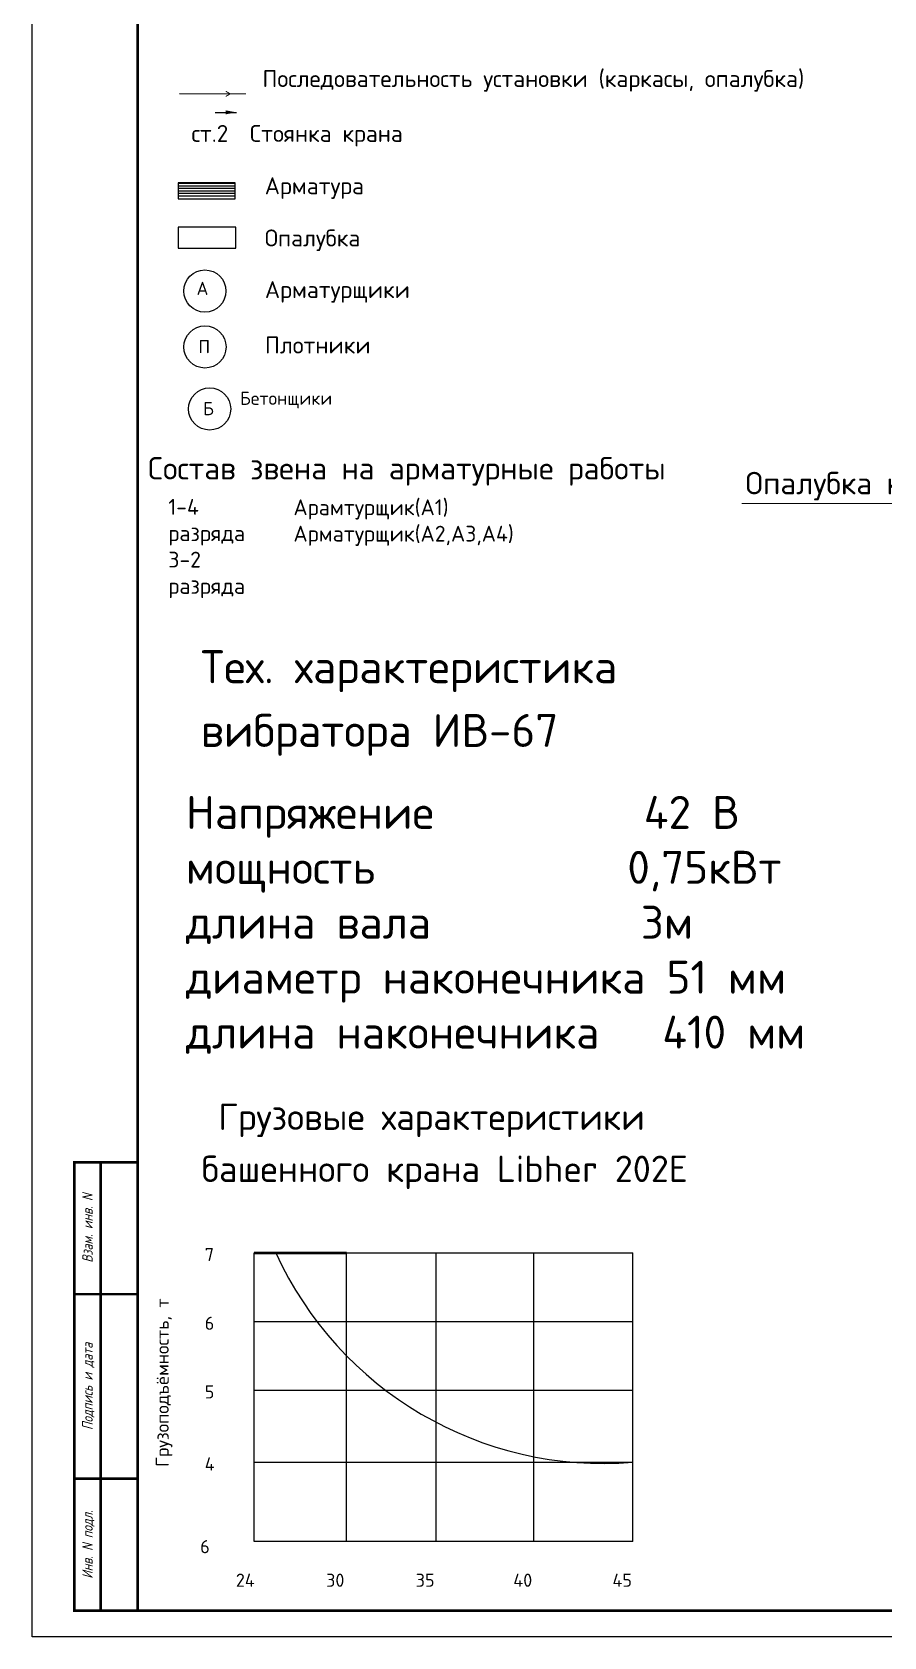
# Model space of a CAD drawing. Header units: millimetres. Extents: x 5763 to 12018931, y 39842 to 3600577.
# Drawn here: x 411615 to 443929, y 195400 to 256270 of the extents above; entities that cross this region are included whole.
import ezdxf
from ezdxf.enums import TextEntityAlignment as Align

# ---------------------------------------------------------------- set-up
doc = ezdxf.new("R2010")
doc.units = ezdxf.units.MM
doc.linetypes.add('DASHED', pattern=[0.75, 0.5, -0.25])
for name, color, linetype, lineweight in [('Все названия', 7, 'Continuous', 30), ('невидимые', 7, 'DASHED', 18), ('разм', 5, 'Continuous', 15)]:
    doc.layers.add(name, color=color, linetype=linetype, lineweight=lineweight)
doc.layers.add('доп_16', color=20, linetype='Continuous')
doc.layers.add('Размеры', color=7, linetype='Continuous')
doc.styles.add('ISOCPEUR', font='isocpeur.ttf')
doc.styles.add('ГОСТ-Н', font='gost.shx', dxfattribs={"oblique": 15})

msp = doc.modelspace()

# ---------------------------------------------------------------- linework, layer by layer
at = {"color": 0, "lineweight": 13}
msp.add_line((449623.3455, 238391.55804), (438543.38452, 238391.55804), dxfattribs=at)
at = {"lineweight": 50}
msp.add_line((420040.22636, 209968.08487), (423543.83148, 209968.08487), dxfattribs=at)
at = {"color": 0}
msp.add_lwpolyline([(411614.6773, 195399.82394), (411614.6773, 314199.82394), (579814.6773, 314199.82394), (579814.6773, 195399.82394)], close=True, dxfattribs=at)
at = {"color": 0, "lineweight": 40, "const_width": 100}
msp.add_lwpolyline([(415614.6773, 196399.82394), (415614.6773, 313199.82394), (578814.6773, 313199.82394), (578814.6773, 196399.82394)], close=True, dxfattribs=at)
at = {"color": 0, "const_width": 100}
for points in [[(415614.6773, 196399.82394), (413214.6773, 196399.82394), (413214.6773, 213399.82394), (415614.6773, 213399.82394)], [(414214.6773, 196399.82394), (414214.6773, 213399.82394)], [(413214.6773, 208399.82394), (415614.6773, 208399.82394)], [(413214.6773, 201399.82394), (415614.6773, 201399.82394)]]:
    msp.add_lwpolyline(points, dxfattribs=at)
msp.add_arc((433284.12953, 215631.77822), 13653.16979, 204.5083756695, 274.710913615)
at = {"layer": 'доп_16', "color": 7, "ltscale": 100}
for p, q in [((420040.22636, 209968.08487), (434405.44177, 209968.08487)), ((420040.22636, 199020.78218), (420040.22636, 209968.08487)), ((423543.83148, 199020.78218), (423543.83148, 209968.08487)), ((426941.5075, 199020.78218), (426941.5075, 209968.08487)), ((430644.17863, 199020.78218), (430644.17863, 209968.08487)), ((434405.44177, 199020.78218), (434405.44177, 209968.08487)), ((420040.22636, 207364.11527), (434405.44177, 207364.11527)), ((420040.22636, 204760.14567), (434405.44177, 204760.14567)), ((420040.22636, 202024.7321), (434405.44177, 202024.7321)), ((434405.44177, 199020.78218), (420040.22636, 199020.78218))]:
    msp.add_line(p, q, dxfattribs=at)
at = {"layer": 'невидимые', "color": 0, "ltscale": 0.3}
for p, q in [((417193.41169, 253928.96223), (419720.35887, 253928.96223)), ((419137.18286, 253928.96223), (418963.97778, 254028.96223)), ((419137.18286, 253928.96223), (418963.97778, 253828.96223))]:
    msp.add_line(p, q, dxfattribs=at)
at = {"layer": 'Размеры', "color": 0}
for p, q in [((418563.19521, 253226.08488), (419363.19521, 253226.08488)), ((419314.80089, 250525.99446), (417154.80089, 250525.99446)), ((419314.80089, 250429.99446), (417154.80089, 250429.99446)), ((419314.80089, 250333.99446), (417154.80089, 250333.99446)), ((419314.80089, 250237.99446), (417154.80089, 250237.99446)), ((419314.80089, 250141.99446), (417154.80089, 250141.99446)), ((419314.80089, 250045.99446), (417154.80089, 250045.99446))]:
    msp.add_line(p, q, dxfattribs=at)
msp.add_lwpolyline([(419363.19521, 253226.08488, 0, 150, 0), (418963.19521, 253226.08488, 150, 150, 0)], format="xyseb", dxfattribs=at)
for points in [[(419314.80089, 249949.99446), (419314.80089, 250549.99446), (417154.80089, 250549.99446), (417154.80089, 249949.99446)], [(417156.59225, 248079.37732), (419348.93934, 248079.37732), (419348.93934, 248873.80438), (417156.59225, 248873.80438)]]:
    msp.add_lwpolyline(points, close=True, dxfattribs=at)
for centre in [(418169.81935, 246447.82241), (418173.53113, 244326.68476), (418349.43663, 241976.75605)]:
    msp.add_circle(centre, 800, dxfattribs=at)

# ---------------------------------------------------------------- texts
at = {"lineweight": 20, "style": 'ISOCPEUR'}
msp.add_text('Состав звена на арматурные работы', height=851.968, dxfattribs=at).set_placement((416009.78152, 239300.57684))
at = {"color": 0, "lineweight": 20, "style": 'ISOCPEUR'}
msp.add_text('Опалубка колонны', height=851.968, dxfattribs=at).set_placement((438675.29923, 238737.06958))
at = {"color": 0, "style": 'ГОСТ-Н', "oblique": 15}
for s, p in [('Взам. инв. N', (413914.6773, 210899.82394)), ('Подпись и дата', (413914.6773, 204899.82394)), ('Инв. N подл.', (413914.6773, 198899.82394))]:
    msp.add_text(s, height=400, rotation=90, dxfattribs=at).set_placement(p, align=Align.CENTER)
at = {"color": 7, "style": 'ISOCPEUR'}
msp.add_text('Грузоподъёмность, т', height=500, rotation=90, dxfattribs=at).set_placement((416799.86612, 201853.60497))
at = {"lineweight": 20, "attachment_point": 1, "style": 'ISOCPEUR'}
for s, width, insert, char_height in [('А', 3.8166721, (417852.96245, 246799.5009), 500), ('П', 3.7468513, (417925.1506, 244589.99898), 500), ('Бетонщики', 38.3429073, (419500.37819, 242631.98424), 500), ('Б', 3.7468513, (418101.05609, 242240.07027), 500), ('1-4 разряда^J3-2 разряда', 48.2480951, (416781.24217, 238562.32526), 600), ('Арамтурщик(А1)^JАрматурщик(А2,А3,А4)', 49.0777638, (421528.24241, 238546.11339), 600)]:
    msp.add_mtext_dynamic_manual_height_columns(s, width=width, gutter_width=12.5, heights=[0], dxfattribs=dict(at, insert=insert, char_height=char_height))
at = {"insert": (417447.45989, 227299.11231), "char_height": 1250, "width": 59734.9387228, "attachment_point": 1, "style": 'ISOCPEUR'}
msp.add_mtext('Напряжение          42 В\\Pмощность            0,75кВт\\Pдлина вала          3м\\Pдиаметр наконечника 51 мм\\Pдлина наконечника   410 мм', dxfattribs=at)
at = {"layer": 'Все названия', "color": 7, "style": 'ISOCPEUR'}
for s, height, p in [('Тех. характеристика ', 1250, (418012.20281, 231573.22596)), ('вибратора ИВ-67', 1250, (418012.20281, 229157.85786)), ('Грузовые характеристики ', 1000, (418678.11275, 214628.62216)), ('башенного крана Libher 202E', 1000, (418046.65082, 212654.04334))]:
    msp.add_text(s, height=height, dxfattribs=at).set_placement(p)
at = {"layer": 'доп_16', "color": 7, "ltscale": 100, "style": 'ISOCPEUR'}
for s, p in [('7', (418164.92551, 209651.62781)), ('6', (418164.92551, 207047.6582)), ('5', (418164.92551, 204443.6886)), ('4', (418164.92551, 201708.27503)), ('6', (417992.89251, 198571.9475)), ('24', (419343.87188, 197300.07522)), ('30', (422769.22991, 197300.07522)), ('35', (426166.90593, 197300.07522)), ('40', (429869.57706, 197300.07522)), ('45', (433630.8402, 197300.07522))]:
    msp.add_text(s, height=500, dxfattribs=at).set_placement(p)
at = {"layer": 'разм', "color": 0, "linetype": 'Continuous', "style": 'ISOCPEUR'}
for s, p in [('Последовательность установки (каркасы, опалубка)', (420351.83801, 254186.07281)), ('ст.2  Стоянка крана', (417660.76784, 252105.12184)), ('Арматура', (420441.33613, 250119.63385)), ('Опалубка', (420441.33613, 248140.19604)), ('Арматурщики', (420445.16316, 246183.12861)), ('Плотники', (420445.18478, 244078.62419))]:
    msp.add_text(s, height=642.2, dxfattribs=at).set_placement(p)

doc.saveas('drawing.dxf')
